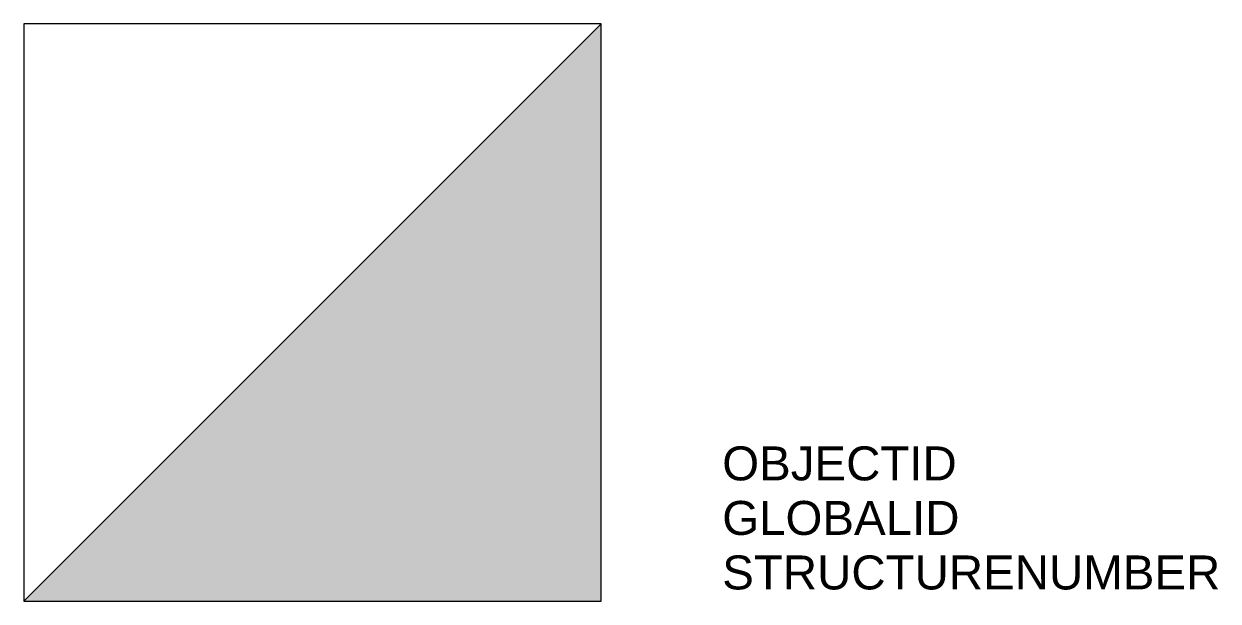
# Model space of a CAD drawing. Header units: feet. Extents: x -0.043 to 0.133, y -0.043 to 0.043.
import ezdxf

# ---------------------------------------------------------------- set-up
doc = ezdxf.new("R2010")
doc.units = ezdxf.units.FT
doc.header["$LTSCALE"] = 50
doc.header["$MEASUREMENT"] = 0
doc.styles.get("Standard").update_dxf_attribs({"font": 'arial.ttf'})

msp = doc.modelspace()

# ---------------------------------------------------------------- hatches: boundary and pattern name
at = {"linetype": 'ByBlock', "transparency": 33554687}
h = msp.add_hatch(color=0, dxfattribs=at)
h.dxf.hatch_style = 1
h.paths.add_polyline_path([(0.0425, 0.0425), (-0.0425, -0.0425), (0.0425, -0.0425)])

# ---------------------------------------------------------------- linework, layer by layer
at = {"color": 0, "linetype": 'ByBlock'}
msp.add_lwpolyline([(-0.0425, -0.0425), (0.0425, -0.0425), (0.0425, 0.0425), (-0.0425, 0.0425)], close=True, dxfattribs=at)
msp.add_lwpolyline([(-0.0425, -0.0425), (0.0425, 0.0425)], dxfattribs=at)

# ---------------------------------------------------------------- texts
at = {"color": 0, "flags": 1}
for tag, p in [('OBJECTID', (0.06032, -0.02472)), ('GLOBALID', (0.06032, -0.03275)), ('STRUCTURENUMBER', (0.06032, -0.04078))]:
    msp.add_attdef(tag, p, '', height=0.005, dxfattribs=at)

doc.saveas('drawing.dxf')
